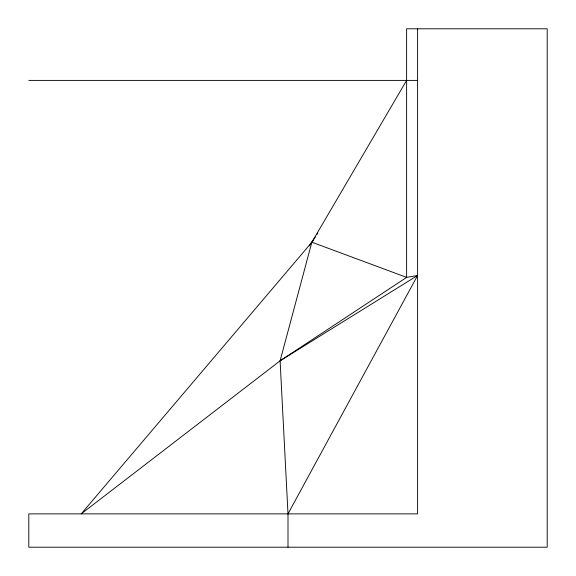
<?xml version="1.0" encoding="UTF-8"?>
<svg xmlns="http://www.w3.org/2000/svg" width="576" height="576" viewBox="0 0 576 576"><rect width="100%" height="100%" fill="white"/><g stroke="black" fill="none" stroke-linecap="round" stroke-linejoin="round"><path stroke-width="0.86" d="M288 547.2L288 513.871L280.102 360.821L311.861 242.208L406.62 80.402M288 513.871L417.6 275.472L406.62 277.38L280.102 360.821L81.209 513.871L313.034 240.847M309.334 245.894L315.302 236.938M316.778 234.677L317.758 233.172M280.102 360.821L417.6 275.472M28.8 80.402L417.6 80.402M311.861 242.208L406.62 277.38L406.62 28.8L547.2 28.8L547.2 547.2L28.8 547.2L28.8 513.871L417.6 513.871L417.6 28.8"/></g></svg>
